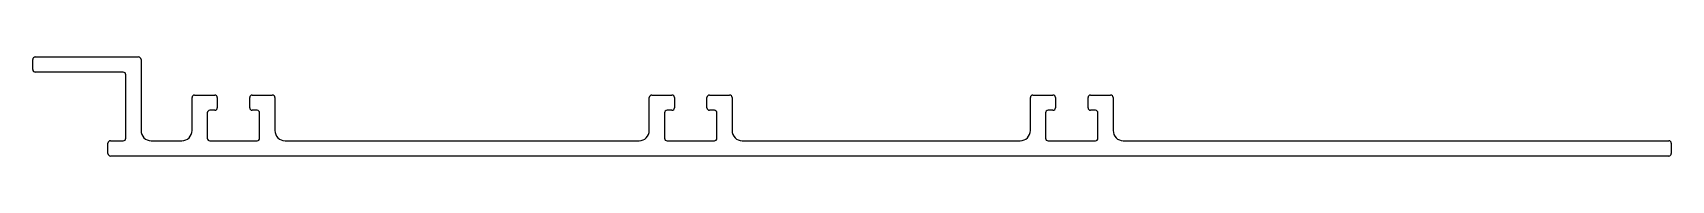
# Model space of a CAD drawing. Extents: x 3 to 326, y 6 to 26.
import ezdxf

# ---------------------------------------------------------------- set-up
doc = ezdxf.new("R2010")
doc.units = 0
doc.layers.get('0').update_dxf_attribs({"linetype": 'CONTINUOUS'})

msp = doc.modelspace()

# ---------------------------------------------------------------- linework, layer by layer
for p, q in [((3.99, 25.98), (24.29, 25.98)), ((3.49, 23.48), (3.49, 25.48)), ((21.29, 22.98), (3.99, 22.98)), ((24.79, 25.48), (24.79, 11.48)), ((21.79, 9.98), (21.79, 22.48)), ((34.84, 11.48), (34.84, 17.98)), ((35.34, 18.48), (39.29, 18.48)), ((39.79, 17.98), (39.79, 15.98)), ((46.19, 15.98), (46.19, 17.98)), ((46.69, 18.48), (50.64, 18.48)), ((51.14, 17.98), (51.14, 11.48)), ((124.84, 11.48), (124.84, 17.98)), ((125.34, 18.48), (129.29, 18.48)), ((129.79, 17.98), (129.79, 15.98)), ((136.19, 15.98), (136.19, 17.98)), ((136.69, 18.48), (140.64, 18.48)), ((141.14, 17.98), (141.14, 11.48)), ((199.84, 11.48), (199.84, 17.98)), ((200.34, 18.48), (204.29, 18.48)), ((204.79, 17.98), (204.79, 15.98)), ((211.19, 15.98), (211.19, 17.98)), ((211.69, 18.48), (215.64, 18.48)), ((216.14, 17.98), (216.14, 11.48)), ((37.84, 14.98), (37.84, 9.98)), ((39.29, 15.48), (38.34, 15.48)), ((47.64, 15.48), (46.69, 15.48)), ((48.14, 9.98), (48.14, 14.98)), ((127.84, 14.98), (127.84, 9.98)), ((129.29, 15.48), (128.34, 15.48)), ((137.64, 15.48), (136.69, 15.48)), ((138.14, 9.98), (138.14, 14.98)), ((202.84, 14.98), (202.84, 9.98)), ((204.29, 15.48), (203.34, 15.48)), ((212.64, 15.48), (211.69, 15.48)), ((213.14, 9.98), (213.14, 14.98)), ((18.29, 6.98), (18.29, 8.98)), ((18.79, 9.48), (21.29, 9.48)), ((325.49, 6.48), (18.79, 6.48)), ((26.79, 9.48), (32.84, 9.48)), ((38.34, 9.48), (47.64, 9.48)), ((53.14, 9.48), (122.84, 9.48)), ((128.34, 9.48), (137.64, 9.48)), ((143.14, 9.48), (197.84, 9.48)), ((203.34, 9.48), (212.64, 9.48)), ((218.14, 9.48), (325.49, 9.48)), ((325.99, 8.98), (325.99, 6.98))]:
    msp.add_line(p, q)
for centre, radius, start, end in [((3.99, 25.48), 0.5, 90, 180), ((24.29, 25.48), 0.5, 0, 90), ((3.99, 23.48), 0.5, 180, 270), ((21.29, 22.48), 0.5, 0, 90), ((35.34, 17.98), 0.5, 90, 180), ((39.29, 17.98), 0.5, 0, 90), ((46.69, 17.98), 0.5, 90, 180), ((50.64, 17.98), 0.5, 0, 90), ((125.34, 17.98), 0.5, 90, 180), ((129.29, 17.98), 0.5, 0, 90), ((136.69, 17.98), 0.5, 90, 180), ((140.64, 17.98), 0.5, 0, 90), ((200.34, 17.98), 0.5, 90, 180), ((204.29, 17.98), 0.5, 0, 90), ((211.69, 17.98), 0.5, 90, 180), ((215.64, 17.98), 0.5, 0, 90), ((38.34, 14.98), 0.5, 90, 180), ((39.29, 15.98), 0.5, 270, 360), ((46.69, 15.98), 0.5, 180, 270), ((47.64, 14.98), 0.5, 0, 90), ((128.34, 14.98), 0.5, 90, 180), ((129.29, 15.98), 0.5, 270, 0), ((136.69, 15.98), 0.5, 180, 270), ((137.64, 14.98), 0.5, 0, 90), ((203.34, 14.98), 0.5, 90, 180), ((204.29, 15.98), 0.5, 270, 360), ((211.69, 15.98), 0.5, 180, 270), ((212.64, 14.98), 0.5, 0, 90), ((21.29, 9.98), 0.5, 270, 360), ((26.79, 11.48), 2, 180, 270), ((32.84, 11.48), 2, 270, 360), ((38.34, 9.98), 0.5, 180, 270), ((47.64, 9.98), 0.5, 270, 360), ((53.14, 11.48), 2, 180, 270), ((122.84, 11.48), 2, 270, 0), ((128.34, 9.98), 0.5, 180, 270), ((137.64, 9.98), 0.5, 270, 0), ((143.14, 11.48), 2, 180, 270), ((197.84, 11.48), 2, 270, 0), ((203.34, 9.98), 0.5, 180, 270), ((212.64, 9.98), 0.5, 270, 0), ((218.14, 11.48), 2, 180, 270), ((18.79, 8.98), 0.5, 90, 180), ((18.79, 6.98), 0.5, 180, 270), ((325.49, 8.98), 0.5, 0, 90), ((325.49, 6.98), 0.5, 270, 0)]:
    msp.add_arc(centre, radius, start, end)

doc.saveas('drawing.dxf')
